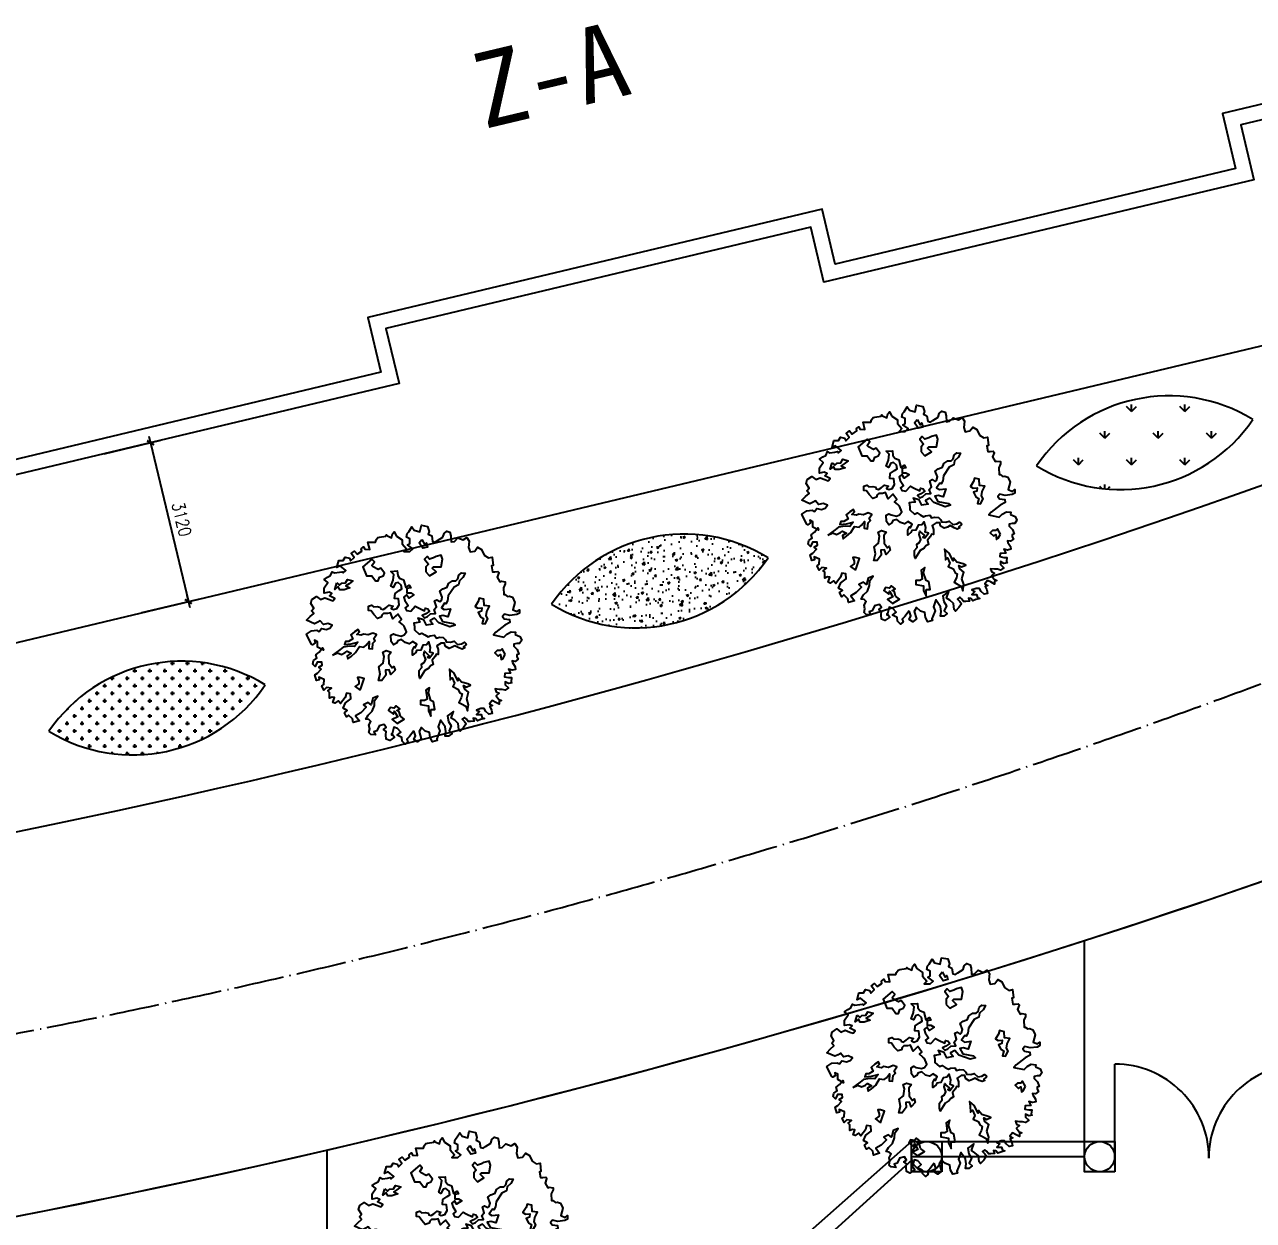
# Model space of a CAD drawing. Extents: x 1035948 to 1665131, y -158296 to 142149.
# Drawn here: x 1407526 to 1431022, y -20117 to 2734 of the extents above; entities that cross this region are included whole.
import ezdxf
from ezdxf.enums import TextEntityAlignment as Align

# ---------------------------------------------------------------- set-up
doc = ezdxf.new("R2010")
doc.units = 0
doc.header["$LTSCALE"] = 200
doc.header["$MEASUREMENT"] = 0
doc.linetypes.add('ACAD_ISO04W100', pattern=[30.5, 24, -3, 0.5, -3])
doc.layers.get('0').update_dxf_attribs({"linetype": 'CONTINUOUS'})
doc.layers.get('DEFPOINTS').update_dxf_attribs({"linetype": 'CONTINUOUS'})
for name, color, linetype in [('DL', 21, 'CONTINUOUS'), ('LH', 62, 'CONTINUOUS'), ('LMLK', 123, 'CONTINUOUS'), ('WINDOW', 2, 'CONTINUOUS'), ('WLL1', 7, 'CONTINUOUS'), ('ZXX', 6, 'ACAD_ISO04W100'), ('合欢', 7, 'CONTINUOUS'), ('矮杆美人蕉', 7, 'CONTINUOUS'), ('红花继木', 7, 'CONTINUOUS'), ('蜀桧柏', 7, 'CONTINUOUS'), ('院子', 140, 'CONTINUOUS')]:
    doc.layers.add(name, color=color, linetype=linetype)
doc.styles.add('DIM_FONT', font='SIMPLEX.shx', dxfattribs={"width": 0.8})
doc.styles.add('H1', font='SimSun.ttf')
doc.dimstyles.new('DIMN80', dxfattribs={"dimscale": 0.8, "dimtxt": 300, "dimasz": 1, "dimexe": 250, "dimexo": 300, "dimgap": 150, "dimtad": 1, "dimdec": 0, "dimzin": 0, "dimdsep": 46, "dimtxsty": 'DIM_FONT', "dimblk": '_DIMX', "dimcen": 0.09, "dimclrt": 7, "dimadec": 0, "dimazin": 0, "dimtfac": 1, "dimtdec": 0, "dimtix": 1, "dimtmove": 2, "dimatfit": 3, "dimldrblk": '_DIMX', "dimfxl": 0, "dimtolj": 1, "dimtzin": 0, "dimarcsym": 0})

# ---------------------------------------------------------------- blocks, each defined once
blk = doc.blocks.new('ZW04')
at = {"layer": '合欢', "color": 3, "linetype": 'ByBlock', "elevation": 4620}
for points in [[(-149, -2071), (-241, -2195), (-299, -2255), (-275, -2313), (-333, -2364), (-399, -2296), (-409, -2221), (-508, -2170), (-433, -2102), (-501, -2020), (-583, -1996), (-627, -2170), (-627, -2129), (-566, -2212), (-675, -2287), (-751, -2255), (-760, -2163), (-751, -2088), (-811, -2044), (-751, -2003), (-794, -1935), (-901, -1962), (-952, -2071), (-1020, -2095), (-986, -2163), (-1085, -2153), (-1129, -2112), (-1112, -2027), (-1129, -1952), (-1085, -1870), (-1129, -1828), (-1194, -1819), (-1146, -1727), (-1054, -1644), (-1010, -1518), (-1003, -1409), (-935, -1317), (-1044, -1358), (-1078, -1501), (-1146, -1450), (-1245, -1501), (-1187, -1559), (-1304, -1676), (-1420, -1744), (-1338, -1853), (-1471, -1894), (-1488, -1811), (-1573, -1727), (-1621, -1768), (-1665, -1676), (-1604, -1627), (-1689, -1576), (-1638, -1460), (-1522, -1375), (-1529, -1266), (-1621, -1249), (-1648, -1341), (-1748, -1477), (-1798, -1416), (-1874, -1467), (-1915, -1450), (-1881, -1341), (-1932, -1334), (-1990, -1358), (-1990, -1300), (-1990, -1232), (-2024, -1200), (-1949, -1142), (-2058, -1125), (-2116, -1183), (-2157, -1091), (-2116, -1057), (-2107, -948), (-2225, -897), (-2216, -958), (-2276, -973), (-2308, -849), (-2250, -815), (-2174, -723), (-2225, -682), (-2150, -638), (-2157, -572), (-2259, -572), (-2301, -665), (-2352, -614), (-2342, -539), (-2267, -488), (-2291, -412), (-2216, -354), (-2140, -262), (-2124, -313), (-2250, -245), (-2250, -129), (-2318, -95), (-2301, -153), (-2359, -194), (-2393, -170), (-2492, 39), (-2383, 114), (-2267, 123), (-2216, 97), (-2167, 165), (-2065, 140), (-1983, 172), (-1932, 233), (-2024, 274), (-2124, 250), (-2191, 332), (-2242, 298), (-2318, 264), (-2492, 342), (-2410, 424), (-2335, 492), (-2383, 550), (-2335, 608), (-2400, 708), (-2376, 793), (-2276, 861), (-2184, 793), (-2092, 834), (-1990, 793), (-1915, 768), (-1874, 817), (-1990, 875), (-1939, 926), (-2000, 953), (-2107, 936), (-2107, 1052), (-2024, 1168), (-2107, 1236), (-2031, 1287), (-1966, 1319), (-1932, 1404), (-1881, 1379), (-1772, 1394), (-1714, 1404), (-1689, 1379), (-1631, 1428), (-1757, 1530), (-1832, 1496), (-1789, 1646), (-1689, 1646), (-1648, 1721), (-1556, 1697), (-1529, 1639), (-1454, 1714), (-1512, 1796), (-1512, 1806), (-1447, 1855), (-1389, 1789), (-1287, 1855), (-1296, 1906), (-1245, 1947), (-1221, 1898), (-1112, 1889), (-1153, 2049), (-1071, 2049), (-986, 2049), (-969, 2097), (-935, 2148), (-894, 2158), (-760, 2182), (-743, 2206), (-726, 2189), (-634, 2141), (-610, 2233), (-576, 2274), (-525, 2182), (-399, 2097), (-399, 2015), (-307, 1906), (-367, 1847), (-231, 1847), (-166, 1906), (-282, 1990), (-231, 2022), (-231, 2124), (-307, 2158), (-292, 2240), (-258, 2274), (-190, 2383), (-139, 2308), (-16, 2274), (18, 2417), (152, 2391), (186, 2281), (169, 2223), (244, 2189), (261, 2066), (319, 2049), (370, 2083), (487, 2158), (513, 2240), (571, 2291), (639, 2264), (664, 2189), (671, 2056), (739, 2066), (814, 2141), (930, 2097), (1015, 2148), (1066, 2073), (1049, 1930), (1081, 1838), (1183, 1855), (1248, 1940), (1333, 1889), (1391, 1763), (1483, 1704), (1568, 1721), (1585, 1537), (1551, 1530), (1576, 1404), (1627, 1404), (1692, 1411), (1709, 1387), (1709, 1379), (1678, 1287), (1736, 1185), (1767, 1195), (1852, 1185), (1852, 1135), (1811, 1052), (1818, 902), (1845, 902), (1903, 861), (1944, 868), (2012, 844), (2061, 734), (2020, 574), (2112, 533), (2163, 574), (2163, 499), (2104, 465), (1952, 448), (1835, 475), (1794, 424), (1828, 373), (1944, 356), (1952, 291), (1845, 233), (1644, 80), (1593, 22), (1818, -27), (1886, 39), (1978, 89), (2078, 80), (2071, 31)], [(2071, 31), (2170, -10), (2211, -95), (2163, -163), (2104, -163), (2037, -180), (2037, -221), (2112, -296), (2146, -395), (2104, -412), (2104, -454), (2136, -505), (2071, -555), (2003, -546), (2012, -580), (2071, -672), (2078, -730), (2003, -747), (1920, -723), (1969, -815), (1845, -822), (1835, -890), (1920, -907), (1986, -907), (1978, -999), (1995, -1023), (1920, -1040), (1852, -999), (1852, -1065), (1920, -1133), (1852, -1183), (1784, -1167), (1719, -1167), (1634, -1157), (1651, -1217), (1719, -1249), (1651, -1310), (1709, -1385), (1767, -1409), (1719, -1433), (1719, -1491), (1644, -1450), (1568, -1409), (1508, -1484), (1576, -1518), (1517, -1542), (1551, -1618), (1568, -1693), (1493, -1710), (1425, -1651), (1391, -1584), (1316, -1584), (1224, -1618), (1292, -1651), (1224, -1719), (1326, -1719), (1350, -1785), (1401, -1802), (1309, -1828), (1248, -1853), (1200, -1802), (1149, -1795), (1173, -1860), (1091, -1870), (1040, -1870), (1006, -1819), (964, -1778), (913, -1819), (964, -1870), (998, -1921), (940, -2003), (865, -2078), (838, -2044), (821, -1911), (746, -1843), (671, -1795), (722, -1651), (588, -1744), (613, -1870), (671, -1962), (622, -2071), (688, -2129), (613, -2187), (537, -2187), (554, -2088), (537, -1986), (438, -1836), (387, -1986), (421, -2071), (353, -2246), (363, -2287), (261, -2313), (212, -2221), (195, -2112), (103, -2078), (18, -2003), (-33, -2088), (11, -2246), (-64, -2313), (-149, -2262), (-108, -2180), (-149, -2071)]]:
    blk.add_lwpolyline(points, dxfattribs=at)
at = {"layer": '合欢', "color": 6, "linetype": 'ByBlock', "elevation": 4620}
for points in [[(28, 2107), (94, 1990), (129, 2031), (153, 1939), (53, 1914), (-31, 2031)], [(-813, 1314), (-785, 1370), (-869, 1482), (-925, 1454), (-1037, 1509), (-1066, 1538), (-1009, 1622), (-1066, 1679), (-1263, 1509), (-1179, 1314), (-1066, 1314), (-982, 1201), (-925, 1201), (-898, 1286)], [(114, 1398), (199, 1314), (339, 1398), (255, 1482), (283, 1509), (452, 1509), (479, 1679), (452, 1763), (339, 1735), (283, 1706), (199, 1679), (142, 1735), (87, 1679), (171, 1567), (114, 1509)], [(-1831, 1161), (-1773, 1111), (-1723, 1152), (-1639, 1161), (-1597, 1236), (-1479, 1202), (-1563, 1135), (-1630, 1094), (-1546, 1051), (-1673, 1010), (-1764, 1010), (-1798, 1077), (-1874, 1018)], [(1434, 441), (1451, 532), (1510, 649), (1393, 666), (1384, 800), (1283, 826), (1259, 750), (1192, 642), (1250, 608), (1343, 616), (1335, 541), (1259, 515), (1309, 416), (1376, 381), (1350, 273), (1410, 265), (1469, 374)], [(-1924, -422), (-1814, -371), (-1731, -405), (-1647, -364), (-1606, -330), (-1513, -379), (-1606, -431), (-1589, -498), (-1513, -446), (-1421, -364), (-1338, -230), (-1237, -245), (-1187, -204), (-1120, -120), (-1128, -271), (-1053, -280), (-1044, -154), (-994, -103), (-1019, -53), (-960, 31), (-1044, 64), (-1144, 22), (-1245, 39), (-1295, 14), (-1396, 31), (-1338, 89), (-1362, 139), (-1446, 89), (-1522, 22), (-1479, -62), (-1572, -120), (-1639, -120), (-1664, -187), (-1513, -170), (-1371, -137), (-1446, -230), (-1546, -221), (-1689, -245), (-1764, -304)], [(-642, -355), (-701, -431), (-692, -597), (-617, -699), (-584, -664), (-558, -748), (-651, -840), (-684, -740), (-768, -748), (-759, -857), (-843, -974), (-919, -974), (-885, -832), (-910, -673), (-818, -597), (-793, -446), (-826, -355), (-751, -321)], [(1853, -397), (1786, -280), (1745, -321), (1678, -321), (1627, -371), (1694, -438), (1745, -405), (1761, -513), (1803, -489)], [(1008, -1375), (1049, -1226), (965, -1159), (941, -1083), (1000, -1116), (1091, -1075), (1032, -1049), (898, -1008), (823, -924), (814, -982), (732, -815), (630, -723), (639, -824), (648, -958), (689, -915), (740, -1033), (706, -1107), (814, -1159), (857, -1241), (907, -1267), (890, -1351), (840, -1451), (898, -1485), (991, -1535), (1024, -1636), (1049, -1502)], [(-1318, -1187), (-1290, -1102), (-1234, -933), (-1318, -906), (-1375, -906), (-1347, -991), (-1347, -1046), (-1431, -1102)], [(226, -1608), (310, -1608), (283, -1440), (226, -1411), (171, -1243), (199, -1130), (114, -1187), (142, -1383), (87, -1411), (2, -1411), (2, -1495), (171, -1524), (171, -1637), (226, -1749)], [(-441, -1753), (-467, -1660), (-517, -1627), (-450, -1593), (-534, -1526), (-575, -1576), (-660, -1561), (-701, -1627), (-593, -1712), (-575, -1645), (-500, -1770), (-617, -1828), (-508, -1912), (-357, -1820)]]:
    blk.add_lwpolyline(points, close=True, dxfattribs=at)
at = {"layer": '合欢', "color": 3, "linetype": 'ByBlock', "elevation": 4620}
blk.add_lwpolyline([(-131, 206), (-131, 131), (-31, 39), (28, 64), (94, 22), (170, -20), (211, 5), (304, 14), (345, -45), (412, -28), (496, -36), (546, -87), (563, -129), (656, -137), (732, -112), (807, -187), (898, -170), (957, -137), (1000, -170), (991, -196), (941, -237), (965, -263), (907, -288), (840, -263), (747, -213), (689, -245), (622, -271), (539, -221), (522, -154), (447, -154), (354, -213), (388, -297), (388, -405), (345, -397), (313, -455), (254, -530), (278, -623), (220, -656), (179, -706), (94, -757), (-14, -932), (-31, -874), (-31, -757), (28, -690), (19, -614), (77, -580), (112, -513), (70, -405), (86, -330), (129, -379), (187, -431), (153, -463), (196, -481), (278, -379), (204, -355), (220, -254), (179, -129), (129, -196), (53, -204), (3, -312), (-89, -321), (-106, -364), (-173, -422), (-173, -312), (-139, -237), (-115, -263), (-81, -179), (-173, -120), (-249, -170), (-333, -146), (-416, -79), (-500, -103), (-526, -154), (-593, -196), (-642, -120), (-651, 14), (-593, 47), (-541, 22), (-424, -3), (-357, 22), (-307, 89), (-357, 215), (-392, 247), (-467, 307), (-416, 357), (-500, 474), (-550, 433), (-608, 374), (-660, 508), (-726, 491), (-809, 491), (-843, 457), (-860, 407), (-943, 381), (-1019, 465), (-1077, 550), (-1137, 558), (-1137, 649), (-1070, 675), (-1027, 634), (-943, 642), (-876, 625), (-869, 591), (-818, 575), (-759, 616), (-684, 675), (-601, 649), (-642, 599), (-593, 575), (-517, 599), (-467, 683), (-483, 809), (-567, 817), (-558, 926), (-467, 993), (-407, 1027), (-424, 1111), (-491, 1169), (-550, 1152), (-601, 1060), (-651, 1085), (-601, 1219), (-584, 1345), (-651, 1411), (-508, 1420), (-500, 1319), (-459, 1260), (-374, 1228), (-325, 1060), (-249, 1111), (-215, 1051), (-299, 1035), (-299, 943), (-215, 943), (-148, 901), (-258, 826), (-307, 901), (-366, 850), (-340, 776), (-273, 666), (-333, 616), (-307, 558), (-258, 550), (-215, 541), (-115, 649), (-48, 616), (86, 550), (103, 608), (161, 591), (196, 541), (112, 483), (36, 448), (86, 398), (153, 424), (220, 483), (330, 491), (295, 575), (345, 634), (304, 768), (354, 792), (421, 750), (455, 776), (472, 850), (421, 977), (488, 1027), (581, 1068), (613, 1144), (697, 1202), (773, 1202), (814, 1245), (840, 1327), (898, 1379), (974, 1370), (924, 1278), (848, 1202), (831, 1118), (732, 1068), (606, 876), (589, 768), (555, 701), (522, 716), (455, 616), (514, 575), (656, 591), (598, 416), (488, 448), (412, 433), (479, 314), (715, 273), (756, 232), (639, 198), (397, 290), (304, 390), (211, 340), (271, 256), (129, 232), (70, 349), (-57, 390), (-14, 299), (-98, 290), (-148, 282)], close=True, dxfattribs=at)
blk = doc.blocks.new('M_A3PTU')
for p, q in [((-0.5, 0), (-0.4985, -0.4982)), ((0.5, 0), (0.4985, -0.4982))]:
    blk.add_line(p, q)
for centre, start, end in [((-0.4975, -0.0007), 269.88501, 0.07634), ((0.4975, -0.0007), 179.92366, 270.11499)]:
    blk.add_arc(centre, 0.4975, start, end)
blk = doc.blocks.new('_DIMX')
blk.add_line((-150, 0), (150, 0))
at = {"const_width": 50}
blk.add_lwpolyline([(-70, -70), (70, 70)], dxfattribs=at)
blk = doc.blocks.new('*D550')
at = {"layer": 'DEFPOINTS', "color": 0}
for p in [(1408811, -5523, -18084), (1410658, -8291), (1409534, -8558, -18084)]:
    blk.add_point(p, dxfattribs=at)
at = {"layer": 'WLL1', "color": 0, "lineweight": -2}
for p, q in [((1409045, -5468), (1410130, -5209)), ((1409935, -5256), (1410658, -8290)), ((1409768, -8503), (1410853, -8244))]:
    blk.add_line(p, q, dxfattribs=at)
at = {"layer": 'WLL1', "color": 0, "lineweight": -2, "xscale": 0.8, "yscale": 0.8, "zscale": 0.8}
for p, rotation in [((1409935, -5256), 103.3975699314713), ((1410658, -8291), 283.3975699314713)]:
    blk.add_blockref('_DIMX', p, dxfattribs=dict(at, rotation=rotation))
at = {"layer": 'WLL1', "color": 7, "insert": (1410530, -6718), "char_height": 240, "attachment_point": 5, "rotation": 283.3976, "style": 'DIM_FONT'}
blk.add_mtext('\\A1;3120', dxfattribs=at)

msp = doc.modelspace()

# ---------------------------------------------------------------- hatches: boundary and pattern name
at = {"layer": '矮杆美人蕉', "ltscale": 20}
h = msp.add_hatch(dxfattribs=at)
h.set_pattern_fill('GRASS', color=3, scale=720, style=0)
h.set_pattern_definition([(90, (596285.8, -45900.56), (-509.11688, 509.11688), [135, -883.23377]), (45, (596285.8, -45900.6), (-509.1169, 509.1169), [135, -585]), (135, (596285.8, -45900.6), (-509.1169, -509.1169), [135, -585])])
h.paths.add_polyline_path([(1426873.46559, -5699.11709, 0.3999864302), (1431010.44118, -4813.25026, 0.3999864302)])
at = {"layer": '红花继木', "ltscale": 20}
h = msp.add_hatch(dxfattribs=at)
h.set_pattern_fill('AR-CONC,_O', color=1, scale=60)
h.set_pattern_definition([(50, (596285.8, -45900.56), (430.35611, -37.65128), [45, -495]), (355, (596285.8, -45900.56), (-83.2508, 451.31528), [36, -396]), (100.4514, (596321.68, -45903.7), (347.10563, 413.66373), [38.24411, -420.68527]), (46.1842, (596285.8, -45780.56), (640.34463, -99.3114), [67.5, -742.5]), (96.6356, (596339.2, -45788.84), (560.7976, 584.4707), [57.36617, -631.0278]), (351.1842, (596285.8, -45780.56), (560.79717, 584.47116), [54, -594]), (21, (596345.8, -45810.56), (358.14423, -241.57133), [45, -495]), (326, (596345.8, -45810.56), (145.9892, 435.09003), [36, -396]), (71.4514, (596375.66, -45830.7), (504.13358, 193.5183), [38.24411, -420.68527]), (37.5, (596285.81, -45900.56), (7.295913, 199.736312), [0, -391.2, 0, -402, 0, -397.5]), (7.5, (596285.81, -45900.56), (157.84172, 236.647027), [0, -229.2, 0, -382.2, 0, -151.5]), (327.5, (596152.01, -45900.56), (320.293462, -13.532923), [0, -150, 0, -468, 0, -621]), (317.5, (596092.01, -45900.56), (349.9117, 60.06299), [0, -195, 0, -310.8, 0, -441])])
h.paths.add_polyline_path([(1417604.10746, -8341.66032, 0.3999864302), (1421741.08304, -7455.7935, 0.3999864302)])
at = {"layer": '蜀桧柏', "ltscale": 20}
h = msp.add_hatch(dxfattribs=at)
h.set_pattern_fill('CROSS', color=60, scale=576, style=0)
h.set_pattern_definition([(0, (596285.81, -45900.56), (144, 144), [72, -216]), (90, (596321.81, -45936.56), (-144, 144), [72, -216])])
h.paths.add_polyline_path([(1412129.09969, -9884.12408, 0.3999864302), (1407992.1241, -10769.9909, 0.3999864302)])

# ---------------------------------------------------------------- linework, layer by layer
for centre, start, end in [((1429407.05526, -7428.19761, -27056.10778), 58.484963324, 145.687920256), ((1428476.85151, -3084.16974, -27056.10778), 238.484963324, 325.687920256), ((1420137.69712, -10070.74085, -27056.10778), 58.484963324, 145.687920256), ((1419207.49338, -5726.71298, -27056.10778), 238.484963324, 325.687920256), ((1410525.71376, -12499.07142, -27056.10778), 58.484963324, 145.687920256), ((1409595.51002, -8155.04355, -27056.10778), 238.484963324, 325.687920256)]:
    msp.add_arc(centre, 3067.37608, start, end)
at = {"layer": 'DL'}
for p, q in [((1403489.95122, -9998.13387, -18083.76634), (1435040.93979, -2483.04225, -18083.76634)), ((1427794.96176, -18609.89817), (1427794.96176, -14767.65094)), ((1413314.05602, -24369.89817), (1413314.05602, -18769.67493))]:
    msp.add_line(p, q, dxfattribs=at)
for centre, radius, start, end in [((1372044.8277, 160448.57481), 176705.52673, 276.8937445209, 290.4117397263), ((1372953.78884, 155444.30437), 178828.58825, 276.7970701304, 291.142401329), ((1373143.71394, 154834.11846), 178190.72215, 276.6323383382, 290.799056807)]:
    msp.add_arc(centre, radius, start, end, dxfattribs=at)
at = {"layer": 'LH'}
for points in [[(1425062.90889, -19185.89817), (1424486.90889, -19185.89817), (1424486.90889, -18609.89817), (1425062.90889, -18609.89817)], [(1428370.96176, -19185.89817), (1427794.96176, -19185.89817), (1427794.96176, -18609.89817), (1428370.96176, -18609.89817)]]:
    msp.add_lwpolyline(points, close=True, dxfattribs=at)
for centre in [(1424774.90889, -18897.89817), (1428082.96176, -18897.89817)]:
    msp.add_circle(centre, 288, dxfattribs=at)
at = {"layer": 'LMLK', "elevation": -18083.76634}
for points in [[(1434633.62578, 2033.49475), (1430431.19153, 1032.52205), (1430681.43471, -18.08652), (1423023.66563, -1842.08123), (1422773.42245, -791.47267), (1414088.39166, -2860.14959), (1414338.63484, -3910.75816), (1406680.86576, -5734.75287)], [(1434980.51958, 1820.06398), (1430778.08533, 819.09128), (1431028.3285, -231.51729), (1422810.23486, -2188.97503), (1422559.99168, -1138.36646), (1414435.28546, -3073.58036), (1414685.52864, -4124.18893), (1406467.43499, -6081.64667)]]:
    msp.add_lwpolyline(points, dxfattribs=at)
at = {"layer": 'ZXX', "ltscale": 0.2}
msp.add_arc((1378730.19925, 131129.47933), 150426.85953, 275.6283660368, 296.4280410451, dxfattribs=at)
at = {"layer": '院子'}
for p, q in [((1424486.90889, -18609.89817), (1420406.90889, -22209.89817)), ((1424486.90889, -18609.89817), (1427794.96176, -18609.89817)), ((1424494.14519, -18962.05224), (1420694.90889, -22388.62617)), ((1424486.90889, -18897.89817), (1427794.96176, -18897.89817))]:
    msp.add_line(p, q, dxfattribs=at)

# ---------------------------------------------------------------- block references
at = {"layer": 'WINDOW', "xscale": 3600, "yscale": 3600, "zscale": 3600, "rotation": 180.0000000046376}
msp.add_blockref('M_A3PTU', (1430168.84605, -18924.837, -0.05647), dxfattribs=at)
at = {"layer": '合欢', "ltscale": 20, "xscale": 0.8748000001069158, "yscale": 0.8748000000014144, "zscale": 0.8747999999999999}
for p in [(1424567.08755, -6654.56177, -27056.10778), (1415097.22083, -8948.61711, -27056.10778), (1425045.02876, -17211.17585), (1416013.19036, -20528.12039)]:
    msp.add_blockref('ZW04', p, dxfattribs=at)

# ---------------------------------------------------------------- texts
at = {"style": 'H1'}
msp.add_text('Z-A', height=1440, rotation=13.397569931, dxfattribs=at).set_placement((1417581.37828, 1778.3274, -18083.76634), align=Align.MIDDLE)

# ---------------------------------------------------------------- dimensions: what is measured, and where the dimension line sits
at = {"layer": 'WLL1'}
dim = msp.add_aligned_dim(p1=(1408811.48697, -5523.31977, -18083.76634), p2=(1409534.4117, -8558.41118, -18083.76634), distance=1155.14858, dimstyle='DIMN80', dxfattribs=at)
dim.commit()
dim.dimension.update_dxf_attribs({"geometry": '*D550', "text_midpoint": (1410530.12993, -6717.60028)})

doc.saveas('drawing.dxf')
